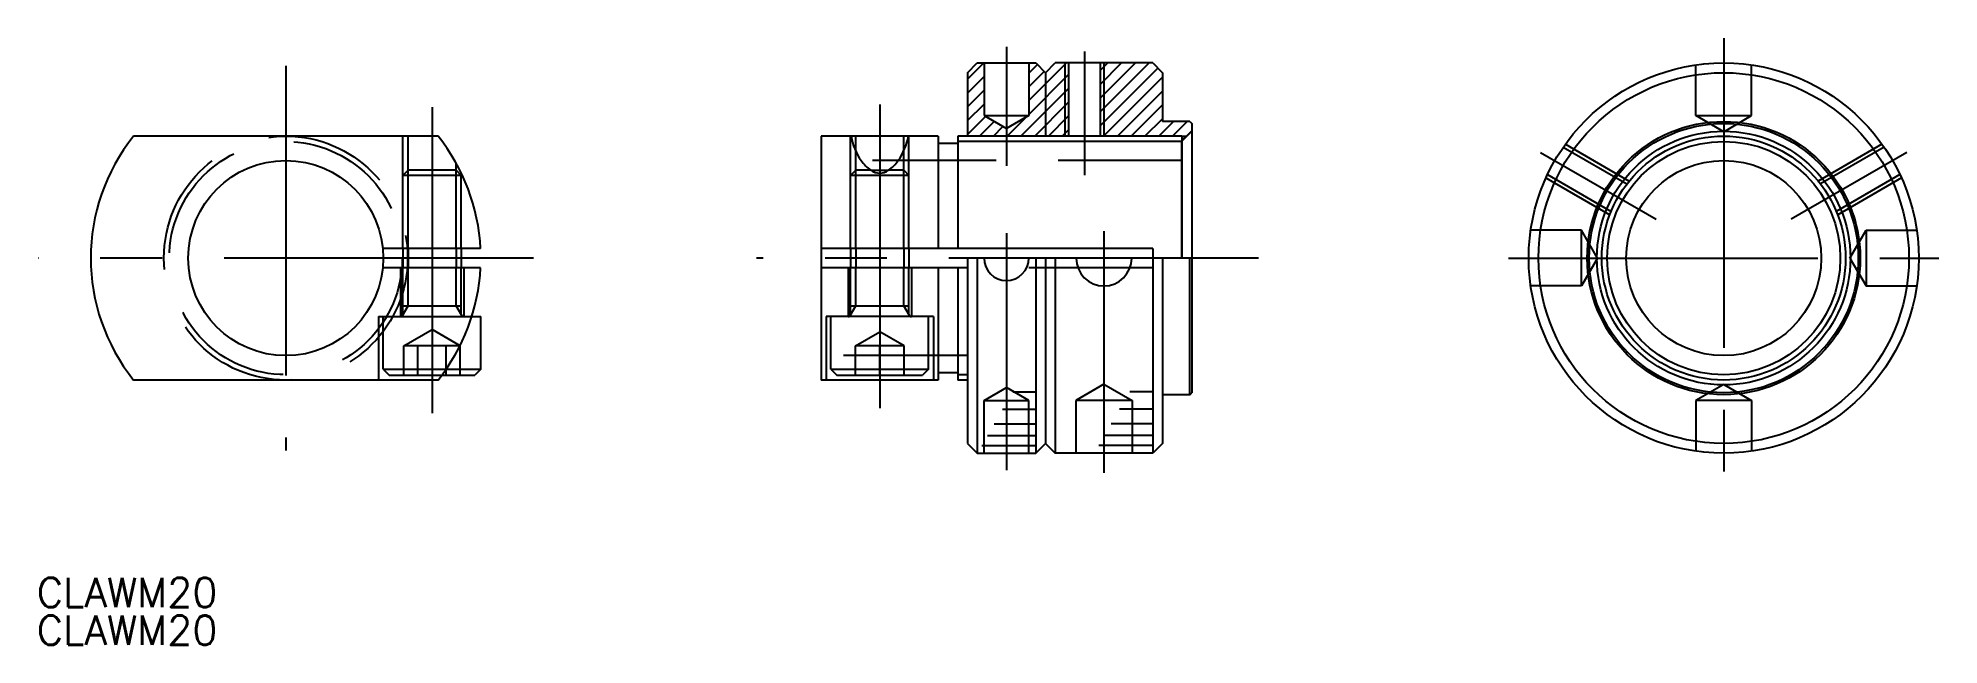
# Model space of a CAD drawing. Extents: x -173 to 22, y -40 to 23.
import ezdxf

# ---------------------------------------------------------------- set-up
doc = ezdxf.new("R2010")
doc.units = 0
doc.linetypes.add('CENTER', pattern=[50.8, 31.75, -6.35, 6.35, -6.35])
doc.linetypes.add('DASHED', pattern=[19.05, 12.7, -6.35])
doc.layers.get('0').update_dxf_attribs({"linetype": 'CONTINUOUS'})
doc.layers.add('CENTER', color=1, linetype='CENTER')
doc.styles.get("Standard").update_dxf_attribs({"font": 'txt.shx', "height": 3, "bigfont": 'bigfont.shx'})

# ---------------------------------------------------------------- blocks, each defined once
blk = doc.blocks.new('*U20')
at = {"color": 7, "linetype": 'CONTINUOUS'}
blk.add_text('CLAWM20', height=3, dxfattribs=at).set_placement((-173.02, -35.77))
blk = doc.blocks.new('*U21')
at = {"color": 7, "linetype": 'CONTINUOUS'}
blk.add_text('CLAWM20', height=3, dxfattribs=at).set_placement((-173.02, -39.65))

msp = doc.modelspace()

# ---------------------------------------------------------------- linework, layer by layer
at = {"color": 7, "linetype": 'CONTINUOUS'}
for p, q in [((-77.57, 19), (-76.57, 20)), ((-76.57, 20), (-70.57, 20)), ((-75.87, 20), (-75.87, 14.6)), ((-71.27, 20), (-71.27, 14.6)), ((-70.57, 20), (-69.57, 19)), ((-69.57, 19), (-68.57, 20)), ((-58.57, 20), (-68.57, 20)), ((-67.19, 20), (-67.19, 12.5)), ((-63.95, 20), (-63.95, 12.5)), ((-58.57, 20), (-57.57, 19)), ((-77.57, 19), (-77.57, 12.5)), ((-69.57, 19), (-69.57, 12.5)), ((-57.57, 19), (-57.57, 14)), ((-75.87, 14.6), (-71.27, 14.6)), ((-75.87, 14.6), (-73.57, 13.27)), ((-71.27, 14.6), (-73.57, 13.27)), ((-54.77, 14), (-57.57, 14)), ((-54.77, 14), (-54.57, 13.8)), ((-54.57, 13.8), (-54.57, -13.8)), ((-131.87, 12.5), (-163.1, 12.5)), ((-80.57, 12.5), (-92.57, 12.5)), ((-92.57, 12.5), (-92.57, -12.5)), ((-89.03, 10.98), (-89.03, 12.5)), ((-84.11, 10.98), (-84.11, 12.5)), ((-80.57, 12.5), (-80.57, 1)), ((-78.57, 11.75), (-80.57, 11.75)), ((-78.57, 12.5), (-78.57, 1)), ((-55.57, 12.5), (-78.57, 12.5)), ((-54.57, 13), (-55.57, 12)), ((-55.57, 12.5), (-55.57, 0)), ((-87.47, 9), (-85.66, 9)), ((-127.51, 1), (-137.54, 1)), ((-135.49, 1), (-135.49, -1)), ((-129.49, 1), (-129.49, -1)), ((-58.57, 1), (-92.57, 1)), ((-89.57, 1), (-89.57, -1)), ((-83.57, 1), (-83.57, -1)), ((-77.57, 0), (-77.57, -19)), ((-76.57, 0), (-76.57, -20)), ((-70.57, 0), (-70.57, -20)), ((-69.57, 0), (-69.57, -19)), ((-68.57, 0), (-68.57, -20)), ((-58.57, 1), (-58.57, -20)), ((-57.57, 0), (-57.57, -19)), ((-54.77, -14), (-54.77, 0)), ((-127.51, -1), (-137.54, -1)), ((-77.57, -1), (-92.57, -1)), ((-80.57, -1), (-80.57, -12.5)), ((-78.57, -1), (-78.57, -12.5)), ((-128.41, -6), (-127.49, -6)), ((-127.49, -11.4), (-127.49, -6)), ((-81.07, -6), (-92.07, -6)), ((-92.07, -6), (-92.07, -12.5)), ((-91.57, -11.4), (-91.57, -6)), ((-81.57, -11.4), (-81.57, -6)), ((-81.07, -6), (-81.07, -12.5)), ((-131.05, -11.4), (-127.49, -11.4)), ((-127.49, -11.4), (-128.09, -12)), ((-91.57, -11.4), (-81.57, -11.4)), ((-91.57, -11.4), (-90.97, -12)), ((-81.57, -11.4), (-82.17, -12)), ((-131.87, -12.5), (-163.1, -12.5)), ((-131.49, -12), (-128.09, -12)), ((-80.57, -12.5), (-92.57, -12.5)), ((-90.97, -12), (-82.17, -12)), ((-78.57, -11.75), (-80.57, -11.75)), ((-77.57, -12.5), (-78.57, -12.5)), ((-54.77, -14), (-57.57, -14)), ((-54.77, -14), (-54.57, -13.8)), ((-77.57, -19), (-76.57, -20)), ((-70.57, -20), (-69.57, -19)), ((-69.57, -19), (-68.57, -20)), ((-57.57, -19), (-58.57, -20)), ((-76.57, -20), (-70.57, -20)), ((-58.57, -20), (-68.57, -20))]:
    msp.add_line(p, q, dxfattribs=at)
at = {"color": 3, "linetype": 'CONTINUOUS'}
for p, q in [((-77.57, 18.33), (-75.9, 20)), ((-71.27, 16.15), (-67.41, 20)), ((-71.27, 18.97), (-70.4, 19.84)), ((-67.57, 20), (-67.57, 12.5)), ((-63.95, 19.22), (-63.17, 20)), ((-63.95, 17.81), (-61.76, 20)), ((-63.95, 16.4), (-60.34, 20)), ((-63.95, 14.98), (-58.93, 20)), ((-63.57, 20), (-63.57, 12.5)), ((-77.57, 16.92), (-75.87, 18.62)), ((-71.27, 17.56), (-69.7, 19.13)), ((-71.27, 14.73), (-67.19, 18.81)), ((-63.95, 13.57), (-58.04, 19.47)), ((-63.6, 12.5), (-57.57, 18.53)), ((-77.57, 15.5), (-75.87, 17.2)), ((-77.57, 14.09), (-75.87, 15.79)), ((-72.09, 12.5), (-67.19, 17.4)), ((-70.67, 12.5), (-67.19, 15.98)), ((-62.19, 12.5), (-57.57, 17.12)), ((-60.77, 12.5), (-57.57, 15.7)), ((-77.57, 12.67), (-75.72, 14.52)), ((-76.33, 12.5), (-74.83, 14)), ((-73.5, 12.5), (-71.58, 14.42)), ((-69.26, 12.5), (-67.19, 14.57)), ((-59.36, 12.5), (-57.57, 14.29)), ((-57.94, 12.5), (-56.44, 14)), ((-56.53, 12.5), (-55.03, 14)), ((-55.57, 11.96), (-78.57, 11.96)), ((-74.91, 12.5), (-73.93, 13.48)), ((-67.84, 12.5), (-67.19, 13.16)), ((-55.57, 12.05), (-54.57, 13.05)), ((-55.57, 12.5), (-55.07, 12.5)), ((-134.94, 1), (-134.94, -1)), ((-130.03, 1), (-130.03, -1)), ((-89.03, 1), (-89.03, -1)), ((-84.11, 1), (-84.11, -1)), ((-77.57, -11.96), (-78.57, -11.96)), ((-73.97, -15.5), (-70.57, -15.5)), ((-72.93, -13.7), (-70.57, -13.7)), ((-58.57, -15.5), (-61.97, -15.5)), ((-58.57, -13.7), (-60.93, -13.7)), ((-74.84, -17), (-70.57, -17)), ((-58.57, -17), (-62.84, -17)), ((-76.11, -19.2), (-70.57, -19.2)), ((-75.53, -18.2), (-70.57, -18.2)), ((-58.57, -19.2), (-64.11, -19.2)), ((-58.57, -18.2), (-63.53, -18.2))]:
    msp.add_line(p, q, dxfattribs=at)
at = {"color": 3, "linetype": 'DASHED'}
for p, q in [((-2.85, 14.6), (-2.85, 19.8)), ((2.85, 14.6), (2.85, 19.8)), ((0, 12.95), (-2.85, 14.6)), ((-2.85, 14.6), (2.85, 14.6)), ((0, 12.95), (2.85, 14.6)), ((-135.49, 1), (-135.49, 12.5)), ((-134.94, 1), (-134.94, 12.5)), ((-89.57, 1), (-89.57, 12.5)), ((-83.57, 1), (-83.57, 12.5)), ((-55.57, 12), (-55.61, 11.96)), ((-55.61, 11.96), (-55.61, 0)), ((-130.03, 1), (-130.03, 9.76)), ((-55.57, 10), (-92.57, 10)), ((-89.03, 1), (-89.03, 10.98)), ((-84.11, 1), (-84.11, 10.98)), ((-16.45, 11.37), (-9.92, 7.6)), ((-16.23, 11.68), (-9.69, 7.9)), ((16.23, 11.68), (9.69, 7.9)), ((16.45, 11.37), (9.92, 7.6)), ((-134.94, 9), (-135.49, 8.46)), ((-129.49, 8.46), (-135.49, 8.46)), ((-130.03, 9), (-134.94, 9)), ((-130.03, 9), (-129.49, 8.46)), ((-129.49, 1), (-129.49, 8.72)), ((-89.03, 9), (-89.57, 8.46)), ((-83.57, 8.46), (-89.57, 8.46)), ((-87.47, 9), (-89.03, 9)), ((-84.11, 9), (-85.66, 9)), ((-84.11, 9), (-83.57, 8.46)), ((-18.23, 8.22), (-11.69, 4.44)), ((-18.07, 8.56), (-11.54, 4.79)), ((18.07, 8.56), (11.54, 4.79)), ((18.23, 8.22), (11.69, 4.44)), ((-14.6, 2.85), (-19.8, 2.85)), ((-12.95, 0), (-14.6, 2.85)), ((-14.6, -2.85), (-14.6, 2.85)), ((12.95, 0), (14.6, 2.85)), ((14.6, 2.85), (14.6, -2.85)), ((14.6, 2.85), (19.8, 2.85)), ((-12.95, 0), (-14.6, -2.85)), ((12.95, 0), (14.6, -2.85)), ((-135.74, -1), (-135.74, -6)), ((-135.49, -5.75), (-135.49, -1)), ((-134.94, -4.88), (-134.94, -1)), ((-130.03, -4.88), (-130.03, -1)), ((-129.49, -5.75), (-129.49, -1)), ((-129.24, -1), (-129.24, -6)), ((-89.82, -1), (-89.82, -6)), ((-89.57, -5.75), (-89.57, -1)), ((-89.03, -4.88), (-89.03, -1)), ((-84.11, -4.88), (-84.11, -1)), ((-83.57, -5.75), (-83.57, -1)), ((-83.32, -1), (-83.32, -6)), ((-58.57, -1), (-77.57, -1)), ((-14.6, -2.85), (-19.8, -2.85)), ((14.6, -2.85), (19.8, -2.85)), ((-135.52, -5.88), (-134.94, -4.88)), ((-135.49, -4.88), (-129.49, -4.88)), ((-129.45, -5.88), (-130.03, -4.88)), ((-89.6, -5.88), (-89.03, -4.88)), ((-89.57, -4.88), (-83.57, -4.88)), ((-83.53, -5.88), (-84.11, -4.88)), ((-137.99, -6), (-137.99, -12.5)), ((-137.99, -6), (-128.41, -6)), ((-137.49, -11.4), (-137.49, -6)), ((-135.37, -9), (-132.49, -7.33)), ((-129.6, -9), (-132.49, -7.33)), ((-89.07, -9), (-86.57, -7.56)), ((-84.07, -9), (-86.57, -7.56)), ((-135.37, -12), (-135.37, -9)), ((-129.6, -9), (-135.37, -9)), ((-133.93, -12), (-133.93, -9)), ((-131.04, -12), (-131.04, -9)), ((-129.6, -12), (-129.6, -9)), ((-89.07, -12), (-89.07, -9)), ((-84.07, -9), (-89.07, -9)), ((-86.57, -12), (-86.57, -9)), ((-84.07, -12), (-84.07, -9)), ((-137.49, -11.4), (-131.05, -11.4)), ((-137.49, -11.4), (-136.89, -12)), ((-77.57, -10), (-92.57, -10)), ((-136.89, -12), (-131.49, -12)), ((-75.87, -14.6), (-73.57, -13.27)), ((-71.27, -14.6), (-73.57, -13.27)), ((-63.57, -12.93), (-66.47, -14.6)), ((-63.57, -12.93), (-60.67, -14.6)), ((0, -12.95), (-2.85, -14.6)), ((0, -12.95), (2.85, -14.6)), ((-75.87, -20), (-75.87, -14.6)), ((-75.87, -14.6), (-71.27, -14.6)), ((-71.27, -20), (-71.27, -14.6)), ((-60.67, -14.6), (-66.47, -14.6)), ((-66.47, -14.6), (-66.47, -20)), ((-60.67, -14.6), (-60.67, -20)), ((2.85, -14.6), (-2.85, -14.6)), ((-2.85, -14.6), (-2.85, -19.8)), ((2.85, -14.6), (2.85, -19.8))]:
    msp.add_line(p, q, dxfattribs=at)
at = {"color": 7, "linetype": 'CONTINUOUS'}
for centre, radius in [((0, 0), 20), ((0, 0), 19), ((0, 0), 14), ((0, 0), 13.8), ((0, 0), 13), ((0, 0), 11.96), ((-147.49, 0), 10), ((0, 0), 10)]:
    msp.add_circle(centre, radius, dxfattribs=at)
at = {"color": 3, "linetype": 'DASHED'}
for radius in [12.5, 11.95]:
    msp.add_circle((-147.49, 0), radius, dxfattribs=at)
at = {"color": 3, "linetype": 'CONTINUOUS'}
msp.add_circle((0, 0), 12.5, dxfattribs=at)
at = {"color": 7, "linetype": 'CONTINUOUS'}
for centre, radius, start, end in [((-147.49, 0), 20, 141.3178, 218.6822), ((-147.49, 0), 20, 2.866, 38.6822), ((-83.27, 13.62), 6.34, 190.1699, 214.825), ((-89.87, 13.62), 6.34, 325.175, 349.8301), ((-85.48, 11.99), 3.59, 213.5878, 236.2552), ((-87.66, 11.99), 3.59, 303.7448, 326.4122), ((-86.57, 10.31), 1.59, 235.3314, 304.6686), ((-73.57, 0), 2.3, 180, 0), ((-63.57, 0), 2.85, 180, 0), ((-147.49, 0), 20, 321.3178, 357.134)]:
    msp.add_arc(centre, radius, start, end, dxfattribs=at)
at = {"color": 3, "linetype": 'DASHED'}
for centre, start, end in [((-135.74, -5.75), 270, 0), ((-129.24, -5.75), 180, 270), ((-89.82, -5.75), 270, 0), ((-83.32, -5.75), 180, 270)]:
    msp.add_arc(centre, 0.25, start, end, dxfattribs=at)
at = {"layer": 'CENTER', "color": 1, "linetype": 'CENTER'}
for p, q in [((-73.57, 21.65), (-73.57, 9.47)), ((0, 22.56), (0, -22.56)), ((-147.49, 19.72), (-147.49, -19.72)), ((-65.57, 21.17), (-65.57, 8.5)), ((-86.57, 15.73), (-86.57, -15.37)), ((-132.49, 15.47), (-132.49, -15.89)), ((-18.78, 10.84), (-6.93, 4)), ((18.78, 10.84), (6.93, 4)), ((-73.57, 2.55), (-73.57, -21.74)), ((-63.57, 2.77), (-63.57, -22.01)), ((-122.07, 0), (-172.9, 0)), ((-47.73, 0), (-99.21, 0)), ((-22.08, 0), (22.08, 0))]:
    msp.add_line(p, q, dxfattribs=at)

# ---------------------------------------------------------------- block references
at = {"color": 7, "linetype": 'CONTINUOUS'}
for name in ['*U20', '*U21']:
    msp.add_blockref(name, (0, 0), dxfattribs=at)

doc.saveas('drawing.dxf')
